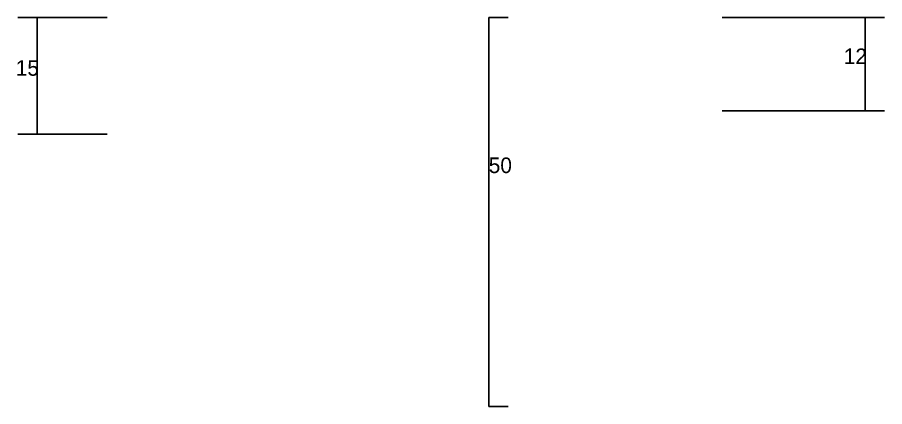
# Model space of a CAD drawing. Header units: metres. Extents: x -21162 to -15632, y 9308 to 10636.
# Drawn here: x -20863.4 to -20640.6, y 9307.7 to 9407.7 of the extents above; entities that cross this region are included whole.
import ezdxf

# ---------------------------------------------------------------- set-up
doc = ezdxf.new("R2010")
doc.units = ezdxf.units.M
doc.layers.add('COTA', color=241, linetype='Continuous')

msp = doc.modelspace()

# ---------------------------------------------------------------- linework, layer by layer
at = {"layer": 'COTA'}
for p, q in [((-20840.3, 9407.7), (-20863.3, 9407.7)), ((-20858.3, 9377.7), (-20858.3, 9407.7)), ((-20742.3, 9307.7), (-20742.3, 9407.7)), ((-20742.3, 9407.7), (-20737.3, 9407.7)), ((-20682.3, 9407.7), (-20640.6, 9407.7)), ((-20645.6, 9383.7), (-20645.6, 9407.7)), ((-20682.3, 9383.7), (-20640.6, 9383.7)), ((-20840.3, 9377.7), (-20863.3, 9377.7)), ((-20742.3, 9307.7), (-20737.3, 9307.7))]:
    msp.add_line(p, q, dxfattribs=at)

# ---------------------------------------------------------------- texts
for s, p in [('12', (-20651.1, 9395.7)), ('15', (-20863.8, 9392.7)), ('50', (-20742.3, 9367.7))]:
    msp.add_text(s, height=4, dxfattribs=at).set_placement(p)

doc.saveas('drawing.dxf')
